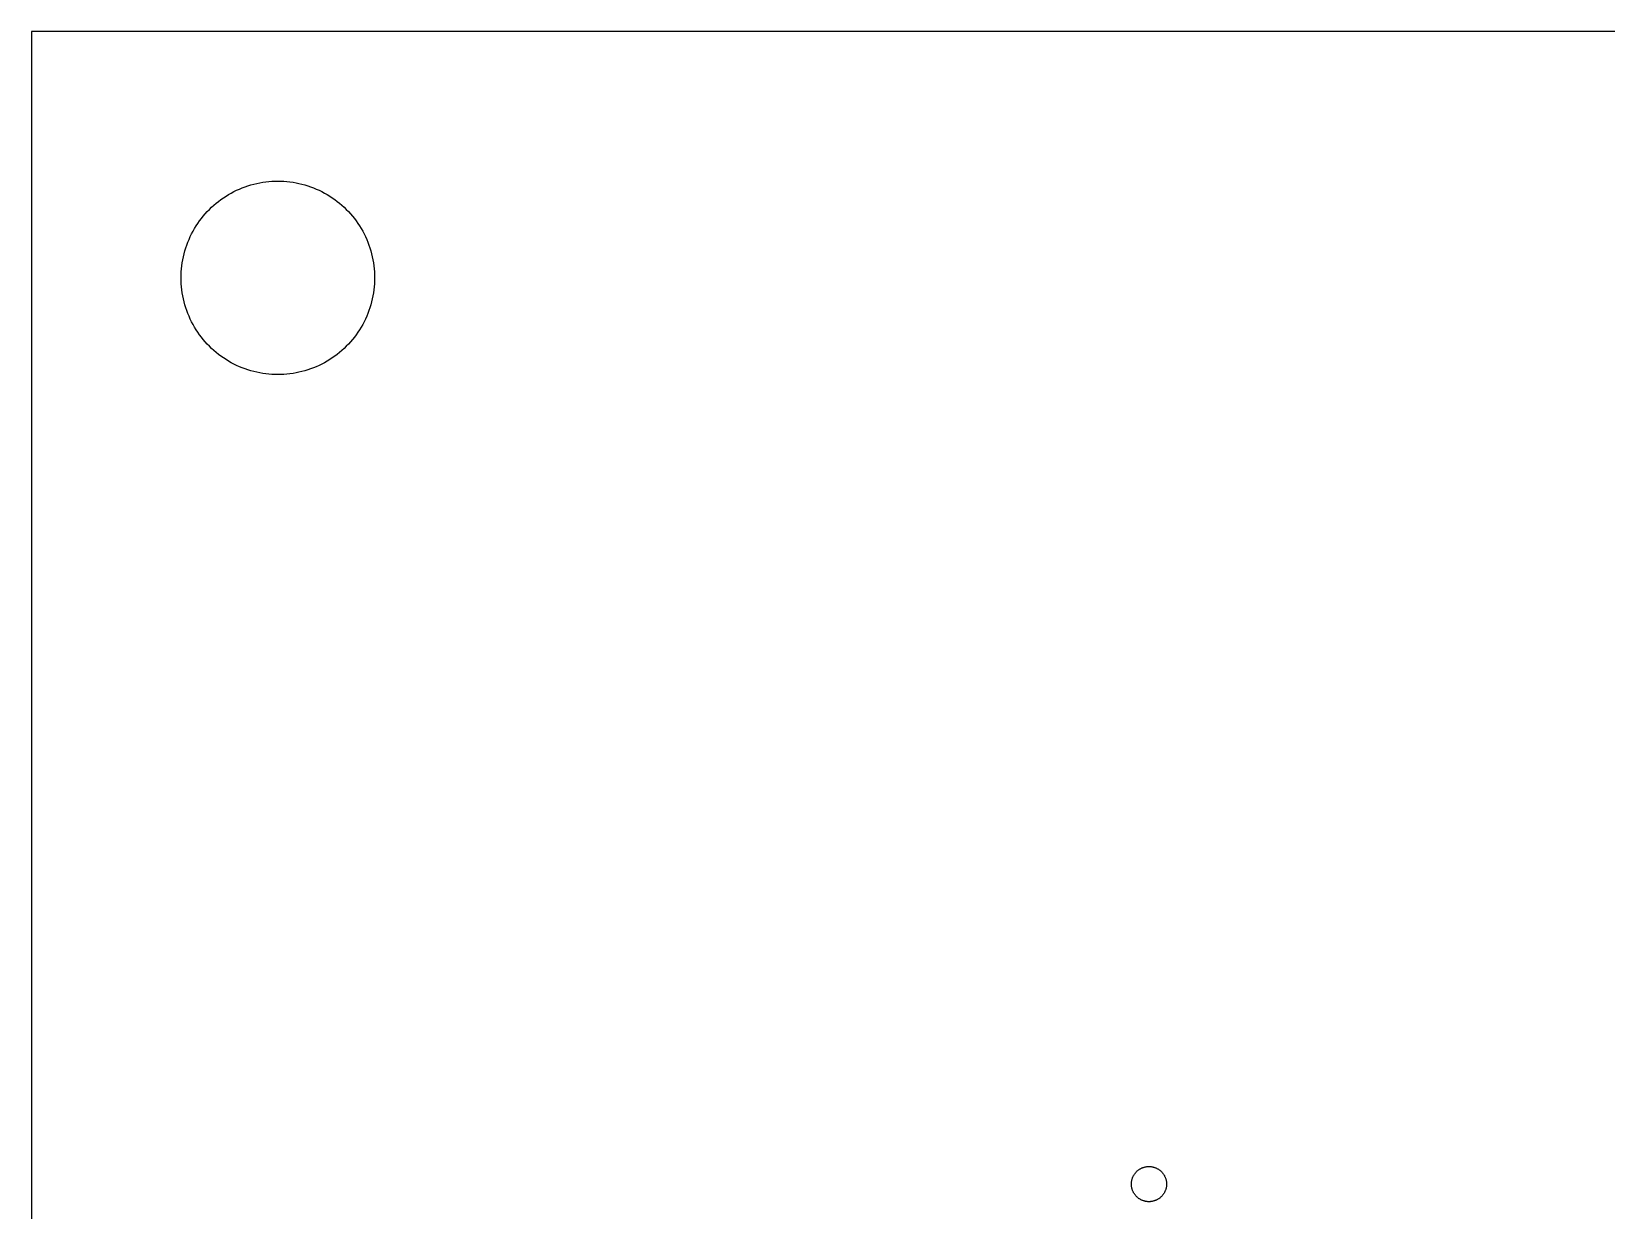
# Model space of a CAD drawing. Header units: metres. Extents: x 0 to 290, y 0 to 144.
# Drawn here: x 0 to 44.75, y 110.5 to 144 of the extents above; entities that cross this region are included whole.
import ezdxf

# ---------------------------------------------------------------- set-up
doc = ezdxf.new("R2010")
doc.units = ezdxf.units.M

msp = doc.modelspace()

# ---------------------------------------------------------------- linework, layer by layer
for p, q in [((89.5, 144), (0, 144)), ((0, 144), (0, 0)), ((6.15019, 139.615), (6.23277, 139.641)), ((6.23277, 139.641), (6.3161, 139.664)), ((6.3161, 139.664), (6.4001, 139.684)), ((6.4001, 139.684), (6.4847, 139.701)), ((6.4847, 139.701), (6.56979, 139.716)), ((6.56979, 139.716), (6.65532, 139.728)), ((6.65532, 139.728), (6.7412, 139.738)), ((6.7412, 139.738), (6.82732, 139.745)), ((6.82732, 139.745), (6.91362, 139.749)), ((6.91362, 139.749), (7, 139.75)), ((7, 139.75), (7.08636, 139.749)), ((7.08636, 139.749), (7.17267, 139.745)), ((7.17267, 139.745), (7.25879, 139.738)), ((7.25879, 139.738), (7.34467, 139.728)), ((7.34467, 139.728), (7.43019, 139.716)), ((7.43019, 139.716), (7.51529, 139.701)), ((7.51529, 139.701), (7.59988, 139.684)), ((7.59988, 139.684), (7.68388, 139.664)), ((7.68388, 139.664), (7.76721, 139.641)), ((7.76721, 139.641), (7.84979, 139.615)), ((5.24707, 139.119), (5.3145, 139.173)), ((5.3145, 139.173), (5.38358, 139.225)), ((5.38358, 139.225), (5.45427, 139.274)), ((5.45427, 139.274), (5.52647, 139.322)), ((5.52647, 139.322), (5.60013, 139.367)), ((5.60013, 139.367), (5.67517, 139.41)), ((5.67517, 139.41), (5.75153, 139.45)), ((5.75153, 139.45), (5.8291, 139.488)), ((5.8291, 139.488), (5.90784, 139.524)), ((5.90784, 139.524), (5.98766, 139.557)), ((5.98766, 139.557), (6.06847, 139.587)), ((6.06847, 139.587), (6.15019, 139.615)), ((7.84979, 139.615), (7.93152, 139.587)), ((7.93152, 139.587), (8.01233, 139.557)), ((8.01233, 139.557), (8.09215, 139.524)), ((8.09215, 139.524), (8.17088, 139.488)), ((8.17088, 139.488), (8.24846, 139.45)), ((8.24846, 139.45), (8.32481, 139.41)), ((8.32481, 139.41), (8.39986, 139.367)), ((8.39986, 139.367), (8.47351, 139.322)), ((8.47351, 139.322), (8.54572, 139.274)), ((8.54572, 139.274), (8.61641, 139.225)), ((8.61641, 139.225), (8.68549, 139.173)), ((8.68549, 139.173), (8.75291, 139.119)), ((4.82707, 138.685), (4.88109, 138.753)), ((4.88109, 138.753), (4.93718, 138.819)), ((4.93718, 138.819), (4.99533, 138.882)), ((4.99533, 138.882), (5.05545, 138.945)), ((5.05545, 138.945), (5.11749, 139.005)), ((5.11749, 139.005), (5.18138, 139.063)), ((5.18138, 139.063), (5.24707, 139.119)), ((8.75291, 139.119), (8.8186, 139.063)), ((8.8186, 139.063), (8.88249, 139.005)), ((8.88249, 139.005), (8.94453, 138.945)), ((8.94453, 138.945), (9.00465, 138.882)), ((9.00465, 138.882), (9.06281, 138.819)), ((9.06281, 138.819), (9.1189, 138.753)), ((9.1189, 138.753), (9.17291, 138.685)), ((4.54973, 138.248), (4.59015, 138.325)), ((4.59015, 138.325), (4.63295, 138.4)), ((4.63295, 138.4), (4.67809, 138.474)), ((4.67809, 138.474), (4.72552, 138.546)), ((4.72552, 138.546), (4.77519, 138.616)), ((4.77519, 138.616), (4.82707, 138.685)), ((9.17291, 138.685), (9.22479, 138.616)), ((9.22479, 138.616), (9.27446, 138.546)), ((9.27446, 138.546), (9.3219, 138.474)), ((9.3219, 138.474), (9.36703, 138.4)), ((9.36703, 138.4), (9.40984, 138.325)), ((9.40984, 138.325), (9.45026, 138.248)), ((4.35919, 137.767), (4.38458, 137.85)), ((4.38458, 137.85), (4.41257, 137.932)), ((4.41257, 137.932), (4.4431, 138.012)), ((4.4431, 138.012), (4.47617, 138.092)), ((4.47617, 138.092), (4.51172, 138.171)), ((4.51172, 138.171), (4.54973, 138.248)), ((9.45026, 138.248), (9.48827, 138.171)), ((9.48827, 138.171), (9.52382, 138.092)), ((9.52382, 138.092), (9.55688, 138.012)), ((9.55688, 138.012), (9.58742, 137.932)), ((9.58742, 137.932), (9.6154, 137.85)), ((9.6154, 137.85), (9.64079, 137.767)), ((4.27168, 137.345), (4.28384, 137.43)), ((4.28384, 137.43), (4.29871, 137.515)), ((4.29871, 137.515), (4.31622, 137.6)), ((4.31622, 137.6), (4.3364, 137.684)), ((4.3364, 137.684), (4.35919, 137.767)), ((9.64079, 137.767), (9.66359, 137.684)), ((9.66359, 137.684), (9.68376, 137.6)), ((9.68376, 137.6), (9.70128, 137.515)), ((9.70128, 137.515), (9.71614, 137.43)), ((9.71614, 137.43), (9.7283, 137.345)), ((4.25, 137), (4.25134, 137.086)), ((4.25134, 136.914), (4.25, 137)), ((4.25134, 137.086), (4.25542, 137.173)), ((4.25542, 137.173), (4.26219, 137.259)), ((4.26219, 137.259), (4.27168, 137.345)), ((9.7283, 137.345), (9.73779, 137.259)), ((9.73779, 137.259), (9.74457, 137.173)), ((9.74457, 137.173), (9.74864, 137.086)), ((9.74864, 137.086), (9.75, 137)), ((9.75, 137), (9.74864, 136.914)), ((4.25542, 136.827), (4.25134, 136.914)), ((4.26219, 136.741), (4.25542, 136.827)), ((4.27168, 136.655), (4.26219, 136.741)), ((4.28384, 136.57), (4.27168, 136.655)), ((4.29871, 136.485), (4.28384, 136.57)), ((9.71614, 136.57), (9.70128, 136.485)), ((9.7283, 136.655), (9.71614, 136.57)), ((9.73779, 136.741), (9.7283, 136.655)), ((9.74457, 136.827), (9.73779, 136.741)), ((9.74864, 136.914), (9.74457, 136.827)), ((4.31622, 136.4), (4.29871, 136.485)), ((4.3364, 136.316), (4.31622, 136.4)), ((4.35919, 136.233), (4.3364, 136.316)), ((4.38458, 136.15), (4.35919, 136.233)), ((4.41257, 136.068), (4.38458, 136.15)), ((4.4431, 135.988), (4.41257, 136.068)), ((9.58742, 136.068), (9.55688, 135.988)), ((9.6154, 136.15), (9.58742, 136.068)), ((9.64079, 136.233), (9.6154, 136.15)), ((9.66359, 136.316), (9.64079, 136.233)), ((9.68376, 136.4), (9.66359, 136.316)), ((9.70128, 136.485), (9.68376, 136.4)), ((4.47617, 135.908), (4.4431, 135.988)), ((4.51172, 135.829), (4.47617, 135.908)), ((4.54973, 135.752), (4.51172, 135.829)), ((4.59015, 135.675), (4.54973, 135.752)), ((4.63295, 135.6), (4.59015, 135.675)), ((4.67809, 135.526), (4.63295, 135.6)), ((9.36703, 135.6), (9.3219, 135.526)), ((9.40984, 135.675), (9.36703, 135.6)), ((9.45026, 135.752), (9.40984, 135.675)), ((9.48827, 135.829), (9.45026, 135.752)), ((9.52382, 135.908), (9.48827, 135.829)), ((9.55688, 135.988), (9.52382, 135.908)), ((4.72552, 135.454), (4.67809, 135.526)), ((4.77519, 135.384), (4.72552, 135.454)), ((4.82707, 135.314), (4.77519, 135.384)), ((4.88109, 135.247), (4.82707, 135.314)), ((4.93718, 135.181), (4.88109, 135.247)), ((4.99533, 135.117), (4.93718, 135.181)), ((9.06281, 135.181), (9.00465, 135.117)), ((9.1189, 135.247), (9.06281, 135.181)), ((9.17291, 135.314), (9.1189, 135.247)), ((9.22479, 135.384), (9.17291, 135.314)), ((9.27446, 135.454), (9.22479, 135.384)), ((9.3219, 135.526), (9.27446, 135.454)), ((5.05545, 135.055), (4.99533, 135.117)), ((5.11749, 134.995), (5.05545, 135.055)), ((5.18138, 134.937), (5.11749, 134.995)), ((5.24707, 134.881), (5.18138, 134.937)), ((5.3145, 134.827), (5.24707, 134.881)), ((5.38358, 134.775), (5.3145, 134.827)), ((5.45427, 134.726), (5.38358, 134.775)), ((5.52647, 134.678), (5.45427, 134.726)), ((8.54572, 134.726), (8.47351, 134.678)), ((8.61641, 134.775), (8.54572, 134.726)), ((8.68549, 134.827), (8.61641, 134.775)), ((8.75291, 134.881), (8.68549, 134.827)), ((8.8186, 134.937), (8.75291, 134.881)), ((8.88249, 134.995), (8.8186, 134.937)), ((8.94453, 135.055), (8.88249, 134.995)), ((9.00465, 135.117), (8.94453, 135.055)), ((5.60013, 134.633), (5.52647, 134.678)), ((5.67517, 134.59), (5.60013, 134.633)), ((5.75153, 134.55), (5.67517, 134.59)), ((5.8291, 134.512), (5.75153, 134.55)), ((5.90784, 134.476), (5.8291, 134.512)), ((5.98766, 134.443), (5.90784, 134.476)), ((6.06847, 134.413), (5.98766, 134.443)), ((6.15019, 134.385), (6.06847, 134.413)), ((6.23277, 134.359), (6.15019, 134.385)), ((6.3161, 134.336), (6.23277, 134.359)), ((6.4001, 134.316), (6.3161, 134.336)), ((6.4847, 134.299), (6.4001, 134.316)), ((6.56979, 134.284), (6.4847, 134.299)), ((6.65532, 134.272), (6.56979, 134.284)), ((6.7412, 134.262), (6.65532, 134.272)), ((6.82732, 134.255), (6.7412, 134.262)), ((6.91362, 134.251), (6.82732, 134.255)), ((7, 134.25), (6.91362, 134.251)), ((7.08636, 134.251), (7, 134.25)), ((7.17267, 134.255), (7.08636, 134.251)), ((7.25879, 134.262), (7.17267, 134.255)), ((7.34467, 134.272), (7.25879, 134.262)), ((7.43019, 134.284), (7.34467, 134.272)), ((7.51529, 134.299), (7.43019, 134.284)), ((7.59988, 134.316), (7.51529, 134.299)), ((7.68388, 134.336), (7.59988, 134.316)), ((7.76721, 134.359), (7.68388, 134.336)), ((7.84979, 134.385), (7.76721, 134.359)), ((7.93152, 134.413), (7.84979, 134.385)), ((8.01233, 134.443), (7.93152, 134.413)), ((8.09215, 134.476), (8.01233, 134.443)), ((8.17088, 134.512), (8.09215, 134.476)), ((8.24846, 134.55), (8.17088, 134.512)), ((8.32481, 134.59), (8.24846, 134.55)), ((8.39986, 134.633), (8.32481, 134.59)), ((8.47351, 134.678), (8.39986, 134.633)), ((31.2796, 111.419), (31.2851, 111.434)), ((31.2851, 111.434), (31.2911, 111.449)), ((31.2911, 111.449), (31.2976, 111.463)), ((31.2976, 111.463), (31.3045, 111.477)), ((31.3045, 111.477), (31.3118, 111.491)), ((31.3118, 111.491), (31.3196, 111.505)), ((31.3196, 111.505), (31.3278, 111.518)), ((31.3278, 111.518), (31.3365, 111.531)), ((31.3365, 111.531), (31.3455, 111.544)), ((31.3455, 111.544), (31.3549, 111.556)), ((31.3549, 111.556), (31.3647, 111.569)), ((31.3647, 111.569), (31.3749, 111.581)), ((31.3749, 111.581), (31.3855, 111.592)), ((31.3855, 111.592), (31.3964, 111.604)), ((31.3964, 111.604), (31.4077, 111.614)), ((31.4077, 111.614), (31.4193, 111.625)), ((31.4193, 111.625), (31.4313, 111.635)), ((31.4313, 111.635), (31.4435, 111.645)), ((31.4435, 111.645), (31.4561, 111.654)), ((31.4561, 111.654), (31.4689, 111.664)), ((31.4689, 111.664), (31.4821, 111.672)), ((31.4821, 111.672), (31.4955, 111.68)), ((31.4955, 111.68), (31.5091, 111.688)), ((31.5091, 111.688), (31.523, 111.695)), ((31.523, 111.695), (31.5371, 111.702)), ((31.5371, 111.702), (31.5514, 111.709)), ((31.5514, 111.709), (31.5659, 111.715)), ((31.5659, 111.715), (31.5806, 111.72)), ((31.5806, 111.72), (31.5955, 111.726)), ((31.5955, 111.726), (31.6105, 111.73)), ((31.6105, 111.73), (31.6256, 111.734)), ((31.6256, 111.734), (31.6409, 111.738)), ((31.6409, 111.738), (31.6563, 111.741)), ((31.6563, 111.741), (31.6718, 111.744)), ((31.6718, 111.744), (31.6873, 111.746)), ((31.6873, 111.746), (31.7029, 111.748)), ((31.7029, 111.748), (31.7186, 111.749)), ((31.7186, 111.749), (31.7343, 111.75)), ((31.7343, 111.75), (31.75, 111.75)), ((31.75, 111.75), (31.7657, 111.75)), ((31.7657, 111.75), (31.7814, 111.749)), ((31.7814, 111.749), (31.797, 111.748)), ((31.797, 111.748), (31.8127, 111.746)), ((31.8127, 111.746), (31.8282, 111.744)), ((31.8282, 111.744), (31.8437, 111.741)), ((31.8437, 111.741), (31.8591, 111.738)), ((31.8591, 111.738), (31.8743, 111.734)), ((31.8743, 111.734), (31.8895, 111.73)), ((31.8895, 111.73), (31.9045, 111.726)), ((31.9045, 111.726), (31.9194, 111.72)), ((31.9194, 111.72), (31.9341, 111.715)), ((31.9341, 111.715), (31.9486, 111.709)), ((31.9486, 111.709), (31.9629, 111.702)), ((31.9629, 111.702), (31.977, 111.695)), ((31.977, 111.695), (31.9909, 111.688)), ((31.9909, 111.688), (32.0045, 111.68)), ((32.0045, 111.68), (32.0179, 111.672)), ((32.0179, 111.672), (32.031, 111.664)), ((32.031, 111.664), (32.0439, 111.654)), ((32.0439, 111.654), (32.0564, 111.645)), ((32.0564, 111.645), (32.0687, 111.635)), ((32.0687, 111.635), (32.0806, 111.625)), ((32.0806, 111.625), (32.0923, 111.614)), ((32.0923, 111.614), (32.1035, 111.604)), ((32.1035, 111.604), (32.1145, 111.592)), ((32.1145, 111.592), (32.125, 111.581)), ((32.125, 111.581), (32.1353, 111.569)), ((32.1353, 111.569), (32.1451, 111.556)), ((32.1451, 111.556), (32.1545, 111.544)), ((32.1545, 111.544), (32.1635, 111.531)), ((32.1635, 111.531), (32.1721, 111.518)), ((32.1721, 111.518), (32.1804, 111.505)), ((32.1804, 111.505), (32.1881, 111.491)), ((32.1881, 111.491), (32.1955, 111.477)), ((32.1955, 111.477), (32.2024, 111.463)), ((32.2024, 111.463), (32.2089, 111.449)), ((32.2089, 111.449), (32.2149, 111.434)), ((32.2149, 111.434), (32.2204, 111.419)), ((31.25, 111.25), (31.2502, 111.266)), ((31.2502, 111.234), (31.25, 111.25)), ((31.2502, 111.266), (31.251, 111.281)), ((31.251, 111.219), (31.2502, 111.234)), ((31.251, 111.281), (31.2522, 111.297)), ((31.2522, 111.203), (31.251, 111.219)), ((31.2522, 111.297), (31.2539, 111.313)), ((31.2539, 111.187), (31.2522, 111.203)), ((31.2539, 111.313), (31.2561, 111.328)), ((31.2561, 111.172), (31.2539, 111.187)), ((31.2561, 111.328), (31.2589, 111.344)), ((31.2589, 111.156), (31.2561, 111.172)), ((31.2589, 111.344), (31.262, 111.359)), ((31.262, 111.141), (31.2589, 111.156)), ((31.262, 111.359), (31.2657, 111.374)), ((31.2657, 111.126), (31.262, 111.141)), ((31.2657, 111.374), (31.2699, 111.389)), ((31.2699, 111.111), (31.2657, 111.126)), ((31.2699, 111.389), (31.2745, 111.404)), ((31.2745, 111.095), (31.2699, 111.111)), ((31.2745, 111.404), (31.2796, 111.419)), ((31.2796, 111.081), (31.2745, 111.095)), ((31.2851, 111.066), (31.2796, 111.081)), ((31.2911, 111.051), (31.2851, 111.066)), ((31.2976, 111.037), (31.2911, 111.051)), ((31.3045, 111.023), (31.2976, 111.037)), ((31.3118, 111.009), (31.3045, 111.023)), ((31.3196, 110.995), (31.3118, 111.009)), ((31.3278, 110.982), (31.3196, 110.995)), ((31.3365, 110.969), (31.3278, 110.982)), ((32.1721, 110.982), (32.1635, 110.969)), ((32.1804, 110.995), (32.1721, 110.982)), ((32.1881, 111.009), (32.1804, 110.995)), ((32.1955, 111.023), (32.1881, 111.009)), ((32.2024, 111.037), (32.1955, 111.023)), ((32.2089, 111.051), (32.2024, 111.037)), ((32.2149, 111.066), (32.2089, 111.051)), ((32.2204, 111.081), (32.2149, 111.066)), ((32.2204, 111.419), (32.2255, 111.404)), ((32.2255, 111.095), (32.2204, 111.081)), ((32.2255, 111.404), (32.2301, 111.389)), ((32.2301, 111.111), (32.2255, 111.095)), ((32.2301, 111.389), (32.2343, 111.374)), ((32.2343, 111.126), (32.2301, 111.111)), ((32.2343, 111.374), (32.2379, 111.359)), ((32.2379, 111.141), (32.2343, 111.126)), ((32.2379, 111.359), (32.2411, 111.344)), ((32.2411, 111.156), (32.2379, 111.141)), ((32.2411, 111.344), (32.2438, 111.328)), ((32.2438, 111.172), (32.2411, 111.156)), ((32.2438, 111.328), (32.246, 111.313)), ((32.246, 111.187), (32.2438, 111.172)), ((32.246, 111.313), (32.2478, 111.297)), ((32.2478, 111.203), (32.246, 111.187)), ((32.2478, 111.297), (32.249, 111.281)), ((32.249, 111.219), (32.2478, 111.203)), ((32.249, 111.281), (32.2497, 111.266)), ((32.2497, 111.234), (32.249, 111.219)), ((32.2497, 111.266), (32.25, 111.25)), ((32.25, 111.25), (32.2497, 111.234)), ((31.3455, 110.956), (31.3365, 110.969)), ((31.3549, 110.944), (31.3455, 110.956)), ((31.3647, 110.931), (31.3549, 110.944)), ((31.3749, 110.919), (31.3647, 110.931)), ((31.3855, 110.908), (31.3749, 110.919)), ((31.3964, 110.896), (31.3855, 110.908)), ((31.4077, 110.886), (31.3964, 110.896)), ((31.4193, 110.875), (31.4077, 110.886)), ((31.4313, 110.865), (31.4193, 110.875)), ((31.4435, 110.855), (31.4313, 110.865)), ((31.4561, 110.845), (31.4435, 110.855)), ((31.4689, 110.836), (31.4561, 110.845)), ((31.4821, 110.828), (31.4689, 110.836)), ((31.4955, 110.82), (31.4821, 110.828)), ((31.5091, 110.812), (31.4955, 110.82)), ((31.523, 110.804), (31.5091, 110.812)), ((31.5371, 110.798), (31.523, 110.804)), ((31.5514, 110.791), (31.5371, 110.798)), ((31.5659, 110.785), (31.5514, 110.791)), ((31.5806, 110.78), (31.5659, 110.785)), ((31.5955, 110.774), (31.5806, 110.78)), ((31.6105, 110.77), (31.5955, 110.774)), ((31.6256, 110.766), (31.6105, 110.77)), ((31.6409, 110.762), (31.6256, 110.766)), ((31.6563, 110.759), (31.6409, 110.762)), ((31.6718, 110.756), (31.6563, 110.759)), ((31.6873, 110.754), (31.6718, 110.756)), ((31.7029, 110.752), (31.6873, 110.754)), ((31.7186, 110.751), (31.7029, 110.752)), ((31.7343, 110.75), (31.7186, 110.751)), ((31.75, 110.75), (31.7343, 110.75)), ((31.7657, 110.75), (31.75, 110.75)), ((31.7814, 110.751), (31.7657, 110.75)), ((31.797, 110.752), (31.7814, 110.751)), ((31.8127, 110.754), (31.797, 110.752)), ((31.8282, 110.756), (31.8127, 110.754)), ((31.8437, 110.759), (31.8282, 110.756)), ((31.8591, 110.762), (31.8437, 110.759)), ((31.8743, 110.766), (31.8591, 110.762)), ((31.8895, 110.77), (31.8743, 110.766)), ((31.9045, 110.774), (31.8895, 110.77)), ((31.9194, 110.78), (31.9045, 110.774)), ((31.9341, 110.785), (31.9194, 110.78)), ((31.9486, 110.791), (31.9341, 110.785)), ((31.9629, 110.798), (31.9486, 110.791)), ((31.977, 110.804), (31.9629, 110.798)), ((31.9909, 110.812), (31.977, 110.804)), ((32.0045, 110.82), (31.9909, 110.812)), ((32.0179, 110.828), (32.0045, 110.82)), ((32.031, 110.836), (32.0179, 110.828)), ((32.0439, 110.845), (32.031, 110.836)), ((32.0564, 110.855), (32.0439, 110.845)), ((32.0687, 110.865), (32.0564, 110.855)), ((32.0806, 110.875), (32.0687, 110.865)), ((32.0923, 110.886), (32.0806, 110.875)), ((32.1035, 110.896), (32.0923, 110.886)), ((32.1145, 110.908), (32.1035, 110.896)), ((32.125, 110.919), (32.1145, 110.908)), ((32.1353, 110.931), (32.125, 110.919)), ((32.1451, 110.944), (32.1353, 110.931)), ((32.1545, 110.956), (32.1451, 110.944)), ((32.1635, 110.969), (32.1545, 110.956))]:
    msp.add_line(p, q)

doc.saveas('drawing.dxf')
